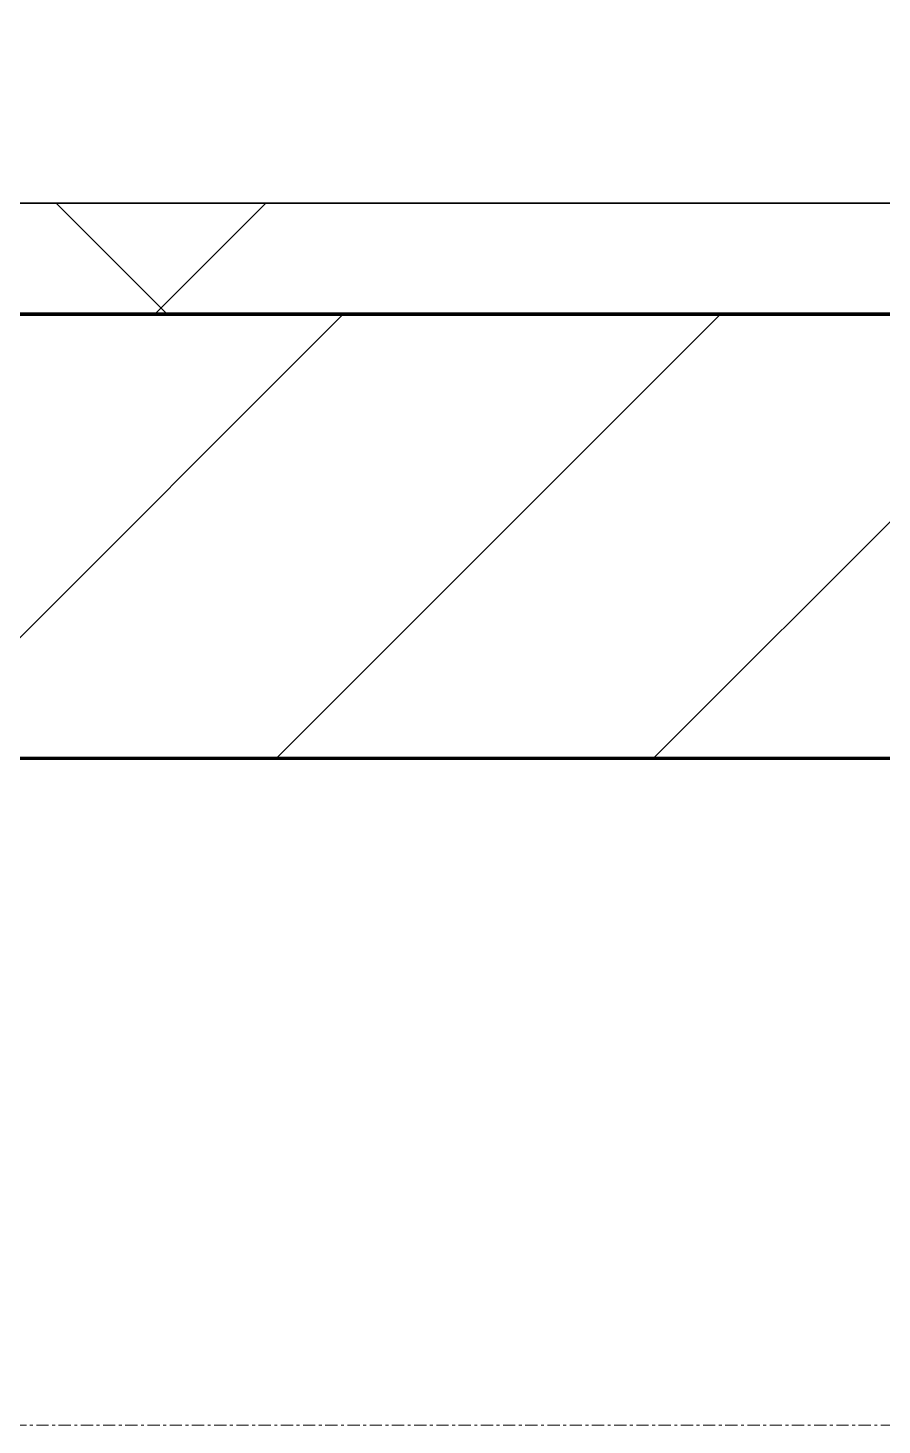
# Model space of a CAD drawing. Header units: millimetres. Extents: x -853432 to -773672, y -18171 to 22484.
# Drawn here: x -829072 to -828687, y -4321 to -3692 of the extents above; entities that cross this region are included whole.
import ezdxf
from ezdxf.xclip import XClip

# ---------------------------------------------------------------- set-up
doc = ezdxf.new("R2010")
doc.units = ezdxf.units.MM
doc.header["$XCLIPFRAME"] = 0
doc.linetypes.add('DPA_Grid _ Level 100', pattern=[10, 5.5, -1.6, 1.3, -1.6])
for name, color, linetype, lineweight in [('A-GLAZ-CURT', 2, 'Continuous', 9), ('A-WALL', 5, 'Continuous', 35), ('A-WALL-FNSH', 2, 'Continuous', 35), ('A-WALL-PATT', 1, 'Continuous', 35), ('S-GRID', 251, 'Continuous', 9)]:
    doc.layers.add(name, color=color, linetype=linetype, lineweight=lineweight)
doc.layers.add('A11_ALU.SOLID SHEET', color=2, linetype='Continuous')

# ---------------------------------------------------------------- blocks, each defined once
blk = doc.blocks.new('*U2464')
at = {"layer": 'S-GRID', "linetype": 'DPA_Grid _ Level 100'}
blk.add_line((57000, -7900), (-16649.52, -7900), dxfattribs=at)
blk = doc.blocks.new('PPLS-PP19_Custom Tile Pattern - Custom Tile Pattern-V96-4251-01 ENLARGED CONCOURSE LEVEL - REFLECTED CEILING PLAN - SHEET 2')
at = {"layer": 'A-GLAZ-CURT'}
for p, q in [((-300, 0), (300, 0)), ((300, 0), (-300, 0)), ((195.99, 0), (213.31, 0)), ((213.31, 0), (195.99, 0)), ((230.06, 0), (300, 0)), ((-300, -50), (300, -50)), ((300, -50), (-300, -50))]:
    blk.add_line(p, q, dxfattribs=at)
for points, knots in [([(247.1, 0), (246.76, 0), (245.04, 0), (238.34, 0), (226.56, 0), (221.1, 0), (200.27, 0), (182.99, 0), (174.27, 0), (169.67, 0), (168.99, 0)], [-9649.085549, -9649.085549, -9649.085549, -9649.085549, -9581.591397, -9406.094246, -9221.510254, -9016.44624, -8717.832359, -8253.978395, -8152.463617, -8069.855175, -8069.855175, -8069.855175, -8069.855175]), ([(171.51, 0), (176.48, 0), (193.23, 0), (201.73, 0), (208.81, 0), (213.9, 0), (241.96, 0), (266.73, 0), (281.71, 0), (291.71, 0), (296.52, 0), (297.86, 0), (298.09, 0)], [-7971.819559, -7971.819559, -7971.819559, -7971.819559, -7784.112253, -7606.717214, -7289.299508, -7042.621073, -6582.165592, -6068.460911, -5766.029927, -5566.724884, -5280.360606, -5199.253518, -5199.253518, -5199.253518, -5199.253518]), ([(176.68, 0), (179.95, 0), (187.42, 0), (208.82, 0), (219.42, 0), (230.06, 0)], [-61.177734, -61.177734, -61.177734, -61.177734, -41.623857, -24.459831, 0, 0, 0, 0]), ([(176.7, 0), (180.78, 0), (189.47, 0), (201.08, 0), (207.47, 0), (213.96, 0), (215.11, 0)], [-250.574353, -250.574353, -250.574353, -250.574353, -237.955587, -223.92608, -215.862851, -208.75215, -208.75215, -208.75215, -208.75215]), ([(300, 0), (286.53, 0), (254.22, 0), (210.58, 0), (186.51, 0), (177.41, 0)], [-285.253232, -285.253232, -285.253232, -285.253232, -244.693688, -187.987675, -154.190936, -154.190936, -154.190936, -154.190936]), ([(215.22, 0), (214.62, 0), (210.55, 0), (203.98, 0), (190.31, 0), (180.83, 0), (177.83, 0)], [-203.825446, -203.825446, -203.825446, -203.825446, -198.527383, -184.406837, -162.427601, -152.286816, -152.286816, -152.286816, -152.286816]), ([(300, 0), (288.22, 0), (262, 0), (230.43, 0), (219.94, 0), (219.02, 0)], [-12528.858583, -12528.858583, -12528.858583, -12528.858583, -11905.454923, -11162.864862, -10856.732305, -10856.732305, -10856.732305, -10856.732305]), ([(219.9, 0), (220.86, 0), (227.84, 0), (242.06, 0), (246.54, 0), (246.96, 0)], [-10670.940496, -10670.940496, -10670.940496, -10670.940496, -10511.382485, -9925.173265, -9834.877357, -9834.877357, -9834.877357, -9834.877357]), ([(284.76, 0), (284.76, 0), (285.09, 0), (287.47, 0), (293.59, 0), (297.76, 0), (300, 0)], [-4110.630118, -4110.630118, -4110.630118, -4110.630118, -4053.389046, -3959.664717, -3862.421465, -3746.95702, -3746.95702, -3746.95702, -3746.95702]), ([(297.38, 0), (295.84, 0), (291.62, 0), (285.38, 0), (284.87, 0)], [-4803.172655, -4803.172655, -4803.172655, -4803.172655, -4358.271401, -4143.037883, -4143.037883, -4143.037883, -4143.037883])]:
    blk.add_open_spline(points, degree=3, knots=knots, dxfattribs=at)
blk = doc.blocks.new('PPLS-PP19_Custom Tile Pattern - Custom Tile Pattern-V97-4251-01 ENLARGED CONCOURSE LEVEL - REFLECTED CEILING PLAN - SHEET 2')
at = {"layer": 'A-GLAZ-CURT'}
for p, q in [((-300, 0), (300, 0)), ((300, 0), (-300, 0)), ((-293.07, 0), (-285.42, 0)), ((-285.42, 0), (-293.07, 0)), ((-284.41, 0), (-275.75, 0)), ((-275.75, 0), (-284.41, 0)), ((-222.32, 0), (-216.48, 0)), ((-216.48, 0), (-222.32, 0)), ((-216.25, 0), (-205, 0)), ((-205, 0), (-216.25, 0)), ((-300, -50), (300, -50)), ((300, -50), (-300, -50))]:
    blk.add_line(p, q, dxfattribs=at)
at = {"layer": 'A-GLAZ-CURT', "flags": 128}
for points in [[(-300, 0), (-291.56, 0), (-283.3, 0), (-275.2, 0), (-267.26, 0), (-259.45, 0), (-251.77, 0), (-244.2, 0), (-236.74, 0), (-229.36, 0), (-222.06, 0), (-214.83, 0), (-207.71, 0), (-200.76, 0), (-194.02, 0), (-187.54, 0), (-181.38, 0), (-175.58, 0), (-170.25, 0), (-165.64, 0), (-162.01, 0), (-159.53, 0), (-157.46, 0), (-154.52, 0), (-149.42, 0), (-141.84, 0), (-132.81, 0), (-126.08, 0)], [(-216.46, 0), (-222.63, 0), (-229.72, 0), (-236.97, 0), (-244.39, 0), (-251.96, 0), (-259.67, 0), (-267.51, 0), (-275.48, 0), (-283.55, 0), (-291.73, 0), (-300, 0)], [(-125.17, 0), (-128.55, 0), (-134.16, 0), (-140.03, 0), (-145.5, 0), (-150.63, 0), (-155.53, 0), (-160.27, 0), (-164.95, 0), (-169.65, 0), (-174.47, 0), (-179.49, 0), (-184.81, 0), (-190.44, 0), (-196.37, 0), (-202.58, 0), (-209.04, 0), (-215.73, 0)]]:
    blk.add_lwpolyline(points, dxfattribs=at)
at = {"layer": 'A-GLAZ-CURT'}
for points, knots in [([(-300, 0), (-284.65, 0), (-236.57, 0), (-174.61, 0), (-129.95, 0), (-110.8, 0), (-99.5, 0), (-91.46, 0)], [-5323.127839, -5323.127839, -5323.127839, -5323.127839, -4502.809032, -2700.551212, -1002.059161, -460.363443, 0, 0, 0, 0]), ([(-216.47, 0), (-236.8, 0), (-263.51, 0), (-294.48, 0), (-300, 0)], [-15081.035499, -15081.035499, -15081.035499, -15081.035499, -13729.592194, -13439.944408, -13439.944408, -13439.944408, -13439.944408]), ([(-217.46, 0), (-223.86, 0), (-236, 0), (-255.22, 0), (-262.59, 0), (-264.9, 0), (-265.4, 0)], [-1195.397769, -1195.397769, -1195.397769, -1195.397769, -858.079193, -543.655514, -208.940337, 0, 0, 0, 0]), ([(-258.6, 0), (-257.91, 0), (-254.26, 0), (-241.25, 0), (-227.53, 0), (-218.86, 0), (-217.07, 0)], [-5722.54675, -5722.54675, -5722.54675, -5722.54675, -5657.471696, -5413.335975, -5017.494783, -4916.013316, -4916.013316, -4916.013316, -4916.013316]), ([(-133.82, 0), (-135.51, 0), (-137.8, 0), (-149.31, 0), (-162.01, 0), (-177.91, 0), (-199.46, 0), (-216.65, 0), (-231.26, 0), (-233.46, 0), (-234, 0)], [-2731.647847, -2731.647847, -2731.647847, -2731.647847, -2418.507304, -2308.929706, -2113.765672, -1763.376603, -1422.553702, -978.033455, -846.069444, -682.911962, -682.911962, -682.911962, -682.911962]), ([(-233.49, 0), (-233.44, 0), (-232.38, 0), (-230.74, 0), (-225.3, 0), (-223.63, 0)], [-455.274641, -455.274641, -455.274641, -455.274641, -440.605512, -119.536984, 0, 0, 0, 0]), ([(-223.63, 0), (-219.39, 0), (-206.17, 0), (-188.58, 0), (-169.02, 0), (-152.12, 0), (-136.84, 0), (-127.33, 0), (-124.19, 0), (-123.43, 0), (-123.28, 0)], [-5463.295695, -5463.295695, -5463.295695, -5463.295695, -5161.076232, -4739.070012, -4465.409639, -4149.119819, -3839.893365, -3647.167523, -3488.92562, -3439.852845, -3439.852845, -3439.852845, -3439.852845]), ([(-148.24, 0), (-148.94, 0), (-150.95, 0), (-158.72, 0), (-174.02, 0), (-185.59, 0), (-202.45, 0), (-212.9, 0), (-216.48, 0)], [-2656.439487, -2656.439487, -2656.439487, -2656.439487, -2477.344047, -2237.412286, -2029.680487, -1755.085331, -1400.429864, -1212.52718, -1212.52718, -1212.52718, -1212.52718]), ([(-216.47, 0), (-215.2, 0), (-210.92, 0), (-200.2, 0), (-185.8, 0), (-171.77, 0), (-158.7, 0), (-157.22, 0)], [-4904.801913, -4904.801913, -4904.801913, -4904.801913, -4832.723979, -4666.091899, -4349.945572, -4000.813434, -3840.635403, -3840.635403, -3840.635403, -3840.635403]), ([(-78.58, 0), (-79.93, 0), (-94.52, 0), (-134.08, 0), (-184.81, 0), (-215.54, 0), (-216.22, 0)], [-19131.893561, -19131.893561, -19131.893561, -19131.893561, -18935.241197, -17136.203329, -15131.813646, -15086.482777, -15086.482777, -15086.482777, -15086.482777]), ([(-147.72, 0), (-147.79, 0), (-149.14, 0), (-150.03, 0), (-150.57, 0)], [-5304.096283, -5304.096283, -5304.096283, -5304.096283, -5298.784692, -5196.16478, -5196.16478, -5196.16478, -5196.16478]), ([(-150.34, 0), (-150.07, 0), (-149.51, 0), (-148.9, 0), (-148.61, 0)], [-4948.728362, -4948.728362, -4948.728362, -4948.728362, -4883.323924, -4825.010153, -4825.010153, -4825.010153, -4825.010153]), ([(-78.57, 0), (-79.17, 0), (-88.92, 0), (-110.94, 0), (-130.52, 0), (-147.74, 0), (-149.07, 0)], [-7541.805797, -7541.805797, -7541.805797, -7541.805797, -7508.296369, -7004.680444, -6449.282163, -6277.220794, -6277.220794, -6277.220794, -6277.220794]), ([(-147.57, 0), (-146.41, 0), (-140.06, 0), (-137.28, 0), (-133.93, 0), (-128.78, 0), (-126.5, 0)], [-6138.321487, -6138.321487, -6138.321487, -6138.321487, -6017.569127, -5560.701257, -5364.112219, -5231.017328, -5231.017328, -5231.017328, -5231.017328]), ([(-118.78, 0), (-121.86, 0), (-126.28, 0), (-136.61, 0), (-144.45, 0), (-147.08, 0)], [-5938.474035, -5938.474035, -5938.474035, -5938.474035, -5700.061948, -5508.838257, -5319.88299, -5319.88299, -5319.88299, -5319.88299]), ([(-86.16, 0), (-91.37, 0), (-104.13, 0), (-122.65, 0), (-139.03, 0), (-146.11, 0), (-146.95, 0)], [-1681.3698, -1681.3698, -1681.3698, -1681.3698, -1374.161226, -945.742622, -741.901385, -489.130243, -489.130243, -489.130243, -489.130243]), ([(-137.88, 0), (-140.56, 0), (-144.54, 0), (-146.3, 0), (-146.79, 0)], [-3187.727384, -3187.727384, -3187.727384, -3187.727384, -2919.378265, -2789.261461, -2789.261461, -2789.261461, -2789.261461]), ([(-146.69, 0), (-146.59, 0), (-145.49, 0), (-135.69, 0), (-128.29, 0), (-125.15, 0)], [-420.34245, -420.34245, -420.34245, -420.34245, -406.956646, -290.263673, 0, 0, 0, 0]), ([(-146.54, 0), (-144.94, 0), (-140.04, 0), (-127.26, 0), (-107.3, 0), (-90.42, 0), (-75.26, 0), (-68.41, 0), (-65.12, 0), (-63.63, 0)], [-4701.291944, -4701.291944, -4701.291944, -4701.291944, -4440.880425, -4054.690705, -3793.097032, -3402.597032, -3144.956779, -3050.982048, -2969.237017, -2969.237017, -2969.237017, -2969.237017]), ([(-127.41, 0), (-131.63, 0), (-133.16, 0), (-134.09, 0), (-134.15, 0)], [-8540.990293, -8540.990293, -8540.990293, -8540.990293, -8266.114998, -8246.473386, -8246.473386, -8246.473386, -8246.473386]), ([(-134.15, 0), (-133.32, 0), (-130.31, 0), (-117.33, 0), (-92.04, 0), (-74.02, 0), (-62.74, 0), (-60.36, 0), (-59.97, 0)], [-7657.439573, -7657.439573, -7657.439573, -7657.439573, -7293.749979, -6839.55839, -6236.997189, -5713.340575, -5140.470607, -5006.787413, -5006.787413, -5006.787413, -5006.787413]), ([(-120.13, 0), (-120.14, 0), (-120.24, 0), (-121.3, 0), (-129.25, 0), (-133.82, 0)], [-2933.992132, -2933.992132, -2933.992132, -2933.992132, -2920.575025, -2840.280255, -2731.647847, -2731.647847, -2731.647847, -2731.647847]), ([(-113.43, 0), (-113.44, 0), (-113.96, 0), (-119.73, 0), (-125.43, 0), (-127.03, 0), (-127.41, 0)], [-328.499627, -328.499627, -328.499627, -328.499627, -282.672656, -98.539552, -24.539552, 0, 0, 0, 0]), ([(-126.5, 0), (-122.44, 0), (-108.71, 0), (-93.04, 0), (-81.71, 0), (-78.58, 0)], [-5231.017328, -5231.017328, -5231.017328, -5231.017328, -4994.692869, -4542.524482, -4361.172185, -4361.172185, -4361.172185, -4361.172185]), ([(-125.15, 0), (-124.93, 0), (-121.96, 0), (-113.01, 0), (-98.9, 0), (-85.29, 0), (-71.67, 0), (-65.93, 0), (-65.07, 0)], [-3362.7396, -3362.7396, -3362.7396, -3362.7396, -3342.215224, -3074.362186, -2902.289527, -2605.247022, -2322.099534, -2241.8264, -2241.8264, -2241.8264, -2241.8264]), ([(-122.08, 0), (-122.01, 0), (-121.69, 0), (-121.2, 0), (-120.88, 0)], [-3136.336417, -3136.336417, -3136.336417, -3136.336417, -3110.304437, -3035.164275, -3035.164275, -3035.164275, -3035.164275]), ([(-78.58, 0), (-87.76, 0), (-99.68, 0), (-114.02, 0), (-117.28, 0), (-118.78, 0)], [-731.455755, -731.455755, -731.455755, -731.455755, -229.489605, -116.330425, 0, 0, 0, 0]), ([(-117.74, 0), (-117.19, 0), (-114.78, 0), (-113.43, 0), (-113.43, 0)], [-821.249067, -821.249067, -821.249067, -821.249067, -394.672656, -330.879064, -330.879064, -330.879064, -330.879064]), ([(-36.62, 0), (-36.62, 0), (-40.35, 0), (-44.32, 0), (-58.97, 0), (-85.2, 0), (-107.61, 0), (-116.56, 0), (-117.56, 0)], [-4069.478503, -4069.478503, -4069.478503, -4069.478503, -3858.647035, -3538.256648, -2842.901703, -2193.204658, -1433.981041, -985.49888, -985.49888, -985.49888, -985.49888]), ([(-115.82, 0), (-114.96, 0), (-110.41, 0), (-96.78, 0), (-71.33, 0), (-42.53, 0), (-12.78, 0), (4.23, 0), (9.64, 0), (10.14, 0), (10.18, 0)], [-5724.064692, -5724.064692, -5724.064692, -5724.064692, -5430.283136, -5103.229623, -4799.173296, -4065.652676, -3589.737505, -3285.047089, -3066.359526, -3044.715262, -3044.715262, -3044.715262, -3044.715262]), ([(-78.93, 0), (-84.8, 0), (-96.1, 0), (-112.01, 0), (-114.94, 0), (-115.63, 0)], [-1096.097494, -1096.097494, -1096.097494, -1096.097494, -789.402658, -501.969187, -243.577221, -243.577221, -243.577221, -243.577221]), ([(-91.46, 0), (-90.09, 0), (-84.7, 0), (-77.43, 0), (-72.73, 0), (-72.64, 0), (-72.64, 0)], [-19832.387487, -19832.387487, -19832.387487, -19832.387487, -19753.885894, -19541.04734, -19478.625389, -19471.062469, -19471.062469, -19471.062469, -19471.062469]), ([(-29.03, 0), (-33.97, 0), (-43.74, 0), (-56.37, 0), (-71.66, 0), (-77.83, 0), (-82.66, 0), (-83.28, 0), (-83.28, 0)], [-2680.714891, -2680.714891, -2680.714891, -2680.714891, -2413.671296, -2161.752162, -2006.592567, -1646.621388, -1424.436217, -1393.971743, -1393.971743, -1393.971743, -1393.971743]), ([(-83.28, 0), (-83.28, 0), (-82.95, 0), (-80.89, 0), (-79.53, 0)], [-1393.4169, -1393.4169, -1393.4169, -1393.4169, -1353.722004, -1286.743147, -1286.743147, -1286.743147, -1286.743147]), ([(-63.96, 0), (-64.13, 0), (-69.94, 0), (-75.64, 0), (-78.59, 0)], [-2171.769325, -2171.769325, -2171.769325, -2171.769325, -2007.031671, -1831.254955, -1831.254955, -1831.254955, -1831.254955]), ([(9.32, 0), (9.08, 0), (7.65, 0), (2.57, 0), (-12.23, 0), (-25.64, 0), (-40, 0), (-56.24, 0), (-69.56, 0), (-76.55, 0), (-78.59, 0)], [-2922.926651, -2922.926651, -2922.926651, -2922.926651, -2882.788014, -2720.818881, -2518.50168, -2125.455881, -1792.521578, -1466.981642, -1208.454564, -1102.154592, -1102.154592, -1102.154592, -1102.154592]), ([(-78.55, 0), (-74.52, 0), (-62.92, 0), (-48.14, 0), (-36.49, 0), (-33.57, 0), (-29.94, 0), (-28.57, 0)], [-1270.903361, -1270.903361, -1270.903361, -1270.903361, -1073.56893, -651.549973, -296.515819, -83.513472, 0, 0, 0, 0]), ([(-78.48, 0), (-72.44, 0), (-61.77, 0), (-54.4, 0), (-48.53, 0), (-30.79, 0), (-21.69, 0), (-11.65, 0), (-9.68, 0)], [-4359.181107, -4359.181107, -4359.181107, -4359.181107, -4008.285538, -3689.699207, -3546.54457, -3315.260113, -2864.387349, -2756.845932, -2756.845932, -2756.845932, -2756.845932]), ([(-36.33, 0), (-36.43, 0), (-37.27, 0), (-45.02, 0), (-46.13, 0), (-60.59, 0), (-72.27, 0), (-78.11, 0)], [-1855.773136, -1855.773136, -1855.773136, -1855.773136, -1810.870157, -1672.078046, -1405.135169, -1060.00838, -740.068933, -740.068933, -740.068933, -740.068933]), ([(-26.75, 0), (-27.82, 0), (-36.18, 0), (-52.86, 0), (-68.54, 0), (-77.81, 0)], [-8718.362214, -8718.362214, -8718.362214, -8718.362214, -8532.293389, -8073.216054, -7555.913918, -7555.913918, -7555.913918, -7555.913918]), ([(-66.39, 0), (-66.39, 0), (-63.63, 0), (-53.63, 0), (-34.42, 0), (-29.82, 0), (-29.19, 0)], [-2493.31794, -2493.31794, -2493.31794, -2493.31794, -2315.303971, -1809.437387, -963.711516, -666.19313, -666.19313, -666.19313, -666.19313]), ([(31.18, 0), (25.97, 0), (11.99, 0), (-16.92, 0), (-47.42, 0), (-65.77, 0), (-66.37, 0), (-66.38, 0)], [-4496.803627, -4496.803627, -4496.803627, -4496.803627, -4222.080604, -3745.412743, -2981.410125, -2542.574734, -2498.224237, -2498.224237, -2498.224237, -2498.224237]), ([(-63.63, 0), (-61.49, 0), (-57.39, 0), (-54.49, 0), (-45.2, 0), (-40.79, 0), (-40.46, 0), (-40.44, 0)], [-2969.237017, -2969.237017, -2969.237017, -2969.237017, -2851.217951, -2734.127174, -2474.780881, -2410.990208, -2350.645972, -2350.645972, -2350.645972, -2350.645972]), ([(-58.83, 0), (-58.37, 0), (-57.29, 0), (-54.23, 0), (-46.33, 0), (-42.62, 0), (-41.76, 0)], [-4859.52896, -4859.52896, -4859.52896, -4859.52896, -4680.891996, -4469.85053, -4321.566175, -4270.495146, -4270.495146, -4270.495146, -4270.495146]), ([(-51.83, 0), (-51.83, 0), (-51.78, 0), (-47.4, 0), (-46.01, 0), (-40.22, 0), (-36.78, 0)], [-632.814994, -632.814994, -632.814994, -632.814994, -627.965721, -508.377888, -260.442412, 0, 0, 0, 0]), ([(76.63, 0), (74.8, 0), (67.65, 0), (53.52, 0), (37, 0), (24.07, 0), (12.82, 0), (-2.9, 0), (-20.62, 0), (-32.81, 0), (-44.85, 0), (-51.43, 0), (-51.79, 0)], [-3095.572228, -3095.572228, -3095.572228, -3095.572228, -2950.589685, -2634.532728, -2313.748533, -2106.613311, -1925.670641, -1617.263037, -1290.787923, -1039.307308, -819.71621, -644.910881, -644.910881, -644.910881, -644.910881]), ([(-41.76, 0), (-39.9, 0), (-37.72, 0), (-36.92, 0), (-36.77, 0)], [-4270.495146, -4270.495146, -4270.495146, -4270.495146, -4161.040818, -4106.245333, -4106.245333, -4106.245333, -4106.245333]), ([(-36.78, 0), (-32.43, 0), (-19.22, 0), (8.83, 0), (37.67, 0), (55.74, 0), (59.22, 0)], [-6191.144455, -6191.144455, -6191.144455, -6191.144455, -5862.463379, -5340.621928, -4573.028122, -4385.393989, -4385.393989, -4385.393989, -4385.393989]), ([(-36.29, 0), (-36.29, 0), (-34.66, 0), (-28.88, 0), (-26.95, 0), (-26.54, 0)], [-9150.272121, -9150.272121, -9150.272121, -9150.272121, -9057.163041, -8919.836787, -8834.607043, -8834.607043, -8834.607043, -8834.607043]), ([(-9.62, 0), (-13.65, 0), (-22.87, 0), (-34.76, 0), (-36.04, 0)], [-9641.43181, -9641.43181, -9641.43181, -9641.43181, -9424.652049, -9182.880979, -9182.880979, -9182.880979, -9182.880979]), ([(-33.34, 0), (-33.34, 0), (-32.93, 0), (-31.16, 0), (-30.52, 0)], [-2415.024266, -2415.024266, -2415.024266, -2415.024266, -2357.633367, -2323.618664, -2323.618664, -2323.618664, -2323.618664]), ([(70.61, 0), (66.16, 0), (55.8, 0), (39.61, 0), (24.74, 0), (2.64, 0), (-17.84, 0), (-30.57, 0), (-31.82, 0), (-32, 0)], [-4647.237329, -4647.237329, -4647.237329, -4647.237329, -4326.416877, -4098.545751, -3766.694881, -3333.063701, -2994.501669, -2698.150104, -2614.070998, -2614.070998, -2614.070998, -2614.070998]), ([(-30.76, 0), (-30.73, 0), (-29.99, 0), (-23.47, 0), (-15.75, 0), (-15.19, 0)], [-54176.191683, -54176.191683, -54176.191683, -54176.191683, -54157.274271, -53749.15266, -53717.791567, -53717.791567, -53717.791567, -53717.791567]), ([(-30.52, 0), (-27.11, 0), (-21.19, 0), (-13.78, 0), (-9.76, 0)], [-2323.618664, -2323.618664, -2323.618664, -2323.618664, -2142.497158, -1936.348887, -1936.348887, -1936.348887, -1936.348887]), ([(-13, 0), (-14.35, 0), (-17.68, 0), (-25.97, 0), (-29.52, 0), (-30.21, 0)], [-55207.591944, -55207.591944, -55207.591944, -55207.591944, -54789.006179, -54461.685999, -54290.791712, -54290.791712, -54290.791712, -54290.791712]), ([(8.33, 0), (8.19, 0), (7.18, 0), (0.32, 0), (-13.89, 0), (-24.92, 0), (-29.03, 0)], [-3574.286521, -3574.286521, -3574.286521, -3574.286521, -3526.962355, -3285.499107, -2903.012179, -2680.714891, -2680.714891, -2680.714891, -2680.714891]), ([(-28.98, 0), (-28.66, 0), (-27.39, 0), (-24.45, 0), (-22.56, 0)], [-166.548282, -166.548282, -166.548282, -166.548282, -102.06493, 0, 0, 0, 0]), ([(-28.57, 0), (-26.93, 0), (-20.29, 0), (-11.45, 0), (2.08, 0), (13.15, 0), (21.24, 0), (24.62, 0), (24.72, 0), (24.72, 0)], [-5361.429781, -5361.429781, -5361.429781, -5361.429781, -5261.36855, -5050.479954, -4785.90057, -4596.498881, -4445.288762, -4384.376941, -4376.041937, -4376.041937, -4376.041937, -4376.041937]), ([(-22.56, 0), (-20.27, 0), (-17.03, 0), (-12.73, 0), (-10.87, 0), (-9.88, 0)], [-56468.192263, -56468.192263, -56468.192263, -56468.192263, -56344.022017, -56303.229861, -56238.992205, -56238.992205, -56238.992205, -56238.992205]), ([(-9.64, 0), (-5.38, 0), (9.16, 0), (22.06, 0), (37.44, 0), (45.92, 0), (54.12, 0), (57.85, 0), (59.08, 0)], [-1934.436551, -1934.436551, -1934.436551, -1934.436551, -1716.209403, -1206.526904, -1089.329421, -901.315459, -753.071572, -677.72211, -677.72211, -677.72211, -677.72211]), ([(-9.52, 0), (-8.56, 0), (-7.24, 0), (-6.6, 0), (-6.44, 0)], [-56230.969969, -56230.969969, -56230.969969, -56230.969969, -56166.290093, -56124.392176, -56124.392176, -56124.392176, -56124.392176]), ([(30.82, 0), (29.27, 0), (20.14, 0), (7.12, 0), (-4.89, 0), (-9.24, 0)], [-10462.034656, -10462.034656, -10462.034656, -10462.034656, -10363.088938, -9884.23066, -9648.32085, -9648.32085, -9648.32085, -9648.32085]), ([(-8.75, 0), (-3.18, 0), (9.49, 0), (15.02, 0), (22.91, 0), (31, 0), (39.04, 0), (50.85, 0), (56.7, 0), (58.85, 0)], [-2740.056696, -2740.056696, -2740.056696, -2740.056696, -2439.246196, -2084.094819, -1956.422387, -1818.904206, -1645.594513, -1443.202566, -1245.480316, -1245.480316, -1245.480316, -1245.480316]), ([(-8.66, 0), (-4.78, 0), (11.85, 0), (42.82, 0), (88.72, 0), (120.63, 0), (138.28, 0), (138.53, 0)], [-446.928521, -446.928521, -446.928521, -446.928521, -429.606584, -390.253598, -346.313304, -291.370682, -290.5735, -290.5735, -290.5735, -290.5735]), ([(-6.54, 0), (-6.73, 0), (-7.2, 0), (-7.6, 0), (-7.79, 0)], [-56009.792147, -56009.792147, -56009.792147, -56009.792147, -55949.290093, -55895.192118, -55895.192118, -55895.192118, -55895.192118])]:
    blk.add_open_spline(points, degree=3, knots=knots, dxfattribs=at)
for points in [[(-152.35, 0), (-151.12, 0), (-149.71, 0), (-148.14, 0)], [(-146.49, 0), (-144.76, 0), (-142.55, 0), (-138.62, 0)], [(-79.08, 0), (-81.43, 0), (-83.78, 0), (-86.16, 0)], [(-72.93, 0), (-74.4, 0), (-76.16, 0), (-78.11, 0)], [(-39.84, 0), (-39.08, 0), (-38.11, 0), (-37.36, 0)], [(-15.19, 0), (-14.35, 0), (-12.4, 0), (-9.77, 0)]]:
    blk.add_open_spline(points, degree=3, dxfattribs=at)
blk = doc.blocks.new('*U634')
at = {"layer": 'A-GLAZ-CURT'}
for name, p in [('PPLS-PP19_Custom Tile Pattern - Custom Tile Pattern-V96-4251-01 ENLARGED CONCOURSE LEVEL - REFLECTED CEILING PLAN - SHEET 2', (6602.37, -7350)), ('PPLS-PP19_Custom Tile Pattern - Custom Tile Pattern-V97-4251-01 ENLARGED CONCOURSE LEVEL - REFLECTED CEILING PLAN - SHEET 2', (7202.37, -7350))]:
    blk.add_blockref(name, p, dxfattribs=at)
blk = doc.blocks.new('*U1213')
blk.add_lwpolyline([(22690, -750), (19166.45, -750), (19116.45, -700), (18966.44, -550), (-101025.39, -550), (-101025.39, -6704.96), (-96300, -6704.96), (-96300, -7350), (-94497.63, -7350), (17250, -7350), (17250, -6849.96), (18300, -6849.96), (22690, -6849.96)], close=True)

msp = doc.modelspace()

# ---------------------------------------------------------------- block references
at = {"layer": 'A11_ALU.SOLID SHEET'}
ref = msp.add_blockref('*U1213', (-744682.37, 3579.02), dxfattribs=at)
XClip(ref).set_block_clipping_path([(-104690.1238047112, -9620.0029952966), (-34092.6543255156, 14392.9971737705)])

# ---------------------------------------------------------------- next in the draw order: hatches: boundary and pattern name
at = {"layer": 'A-WALL-PATT', "lineweight": 9}
h = msp.add_hatch(dxfattribs=at)
h.set_pattern_fill('FP_4', color=256, style=0, pattern_type=2)
h.set_pattern_definition([(45, (0, 0), (-212.13203, 212.13203), []), (135, (0, 0), (-212.13203, -212.13203), [])])
h.paths.add_polyline_path([(-779464.45, -3820.98), (-778775.03, -3820.98), (-778775.03, -3770.98), (-827933.88, -3770.98), (-828045.79, -3820.98), (-779602.34, -3820.98)])
h.paths.add_polyline_path([(-828965.42, -3820.98), (-828156.1, -3820.98), (-828044.19, -3770.98), (-841032.37, -3770.98), (-841032.37, -3820.98), (-829103.3, -3820.98)])
h = msp.add_hatch(dxfattribs=at)
h.set_pattern_fill('FP_2', color=256, style=0, pattern_type=2)
h.set_pattern_definition([(45, (0, 0), (-84.852814, 84.852814), [])])
h.paths.add_polyline_path([(-779326.57, -4020.98), (-778775.03, -4020.98), (-778775.03, -3820.98), (-828045.79, -3820.98), (-828336.65, -3950.93), (-828355, -3909.85), (-828156.1, -3820.98), (-841232.37, -3820.98), (-841232.37, -4020.98), (-779878.11, -4020.98)])
h.paths.add_polyline_path([(-828280, -3860.98), (-828285, -3859.64), (-828288.66, -3855.98), (-828289.66, -3848.39), (-828287.07, -3844.76), (-828282.59, -3841.32), (-828280, -3840.98), (-828272.93, -3843.91), (-828270.34, -3848.39), (-828270.34, -3851.81), (-828272.93, -3858.05), (-828279.18, -3860.64)])

# ---------------------------------------------------------------- next in the draw order: linework, layer by layer
at = {"layer": 'A-WALL', "color": 7, "lineweight": 70}
for p, q in [((-830780, -3820.98), (-828380, -3820.98)), ((-828380, -3820.98), (-830780, -3820.98)), ((-828380, -4020.98), (-830780, -4020.98))]:
    msp.add_line(p, q, dxfattribs=at)
at = {"layer": 'A-WALL-FNSH', "color": 250}
msp.add_line((-830780, -3770.98), (-828380, -3770.98), dxfattribs=at)

# ---------------------------------------------------------------- next in the draw order: block references
for name in ['*U2464', '*U634']:
    msp.add_blockref(name, (-835882.37, 3579.02))

doc.saveas('drawing.dxf')
